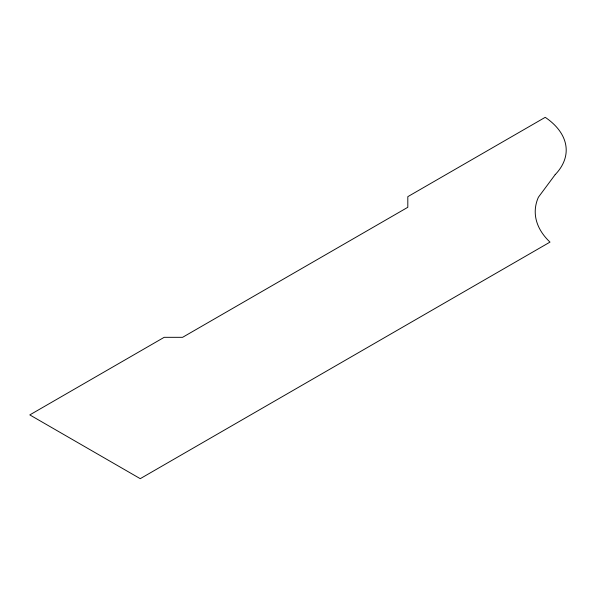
<?xml version="1.0" encoding="UTF-8"?>
<svg xmlns="http://www.w3.org/2000/svg" width="596" height="596" viewBox="0 0 596 596"><rect width="100%" height="100%" fill="white"/><g stroke="black" fill="none" stroke-linecap="round" stroke-linejoin="round"><path stroke-width="0.89" d="M555.189 174.613L538.412 197.209A101.067 58.348 0 0 0 549.996 242.103L140.246 478.67L29.8 414.905L164.176 337.321L182.585 337.321L407.813 207.289L407.813 196.658L545.221 117.33A87.314 50.414 0 0 1 555.189 174.613"/></g></svg>
